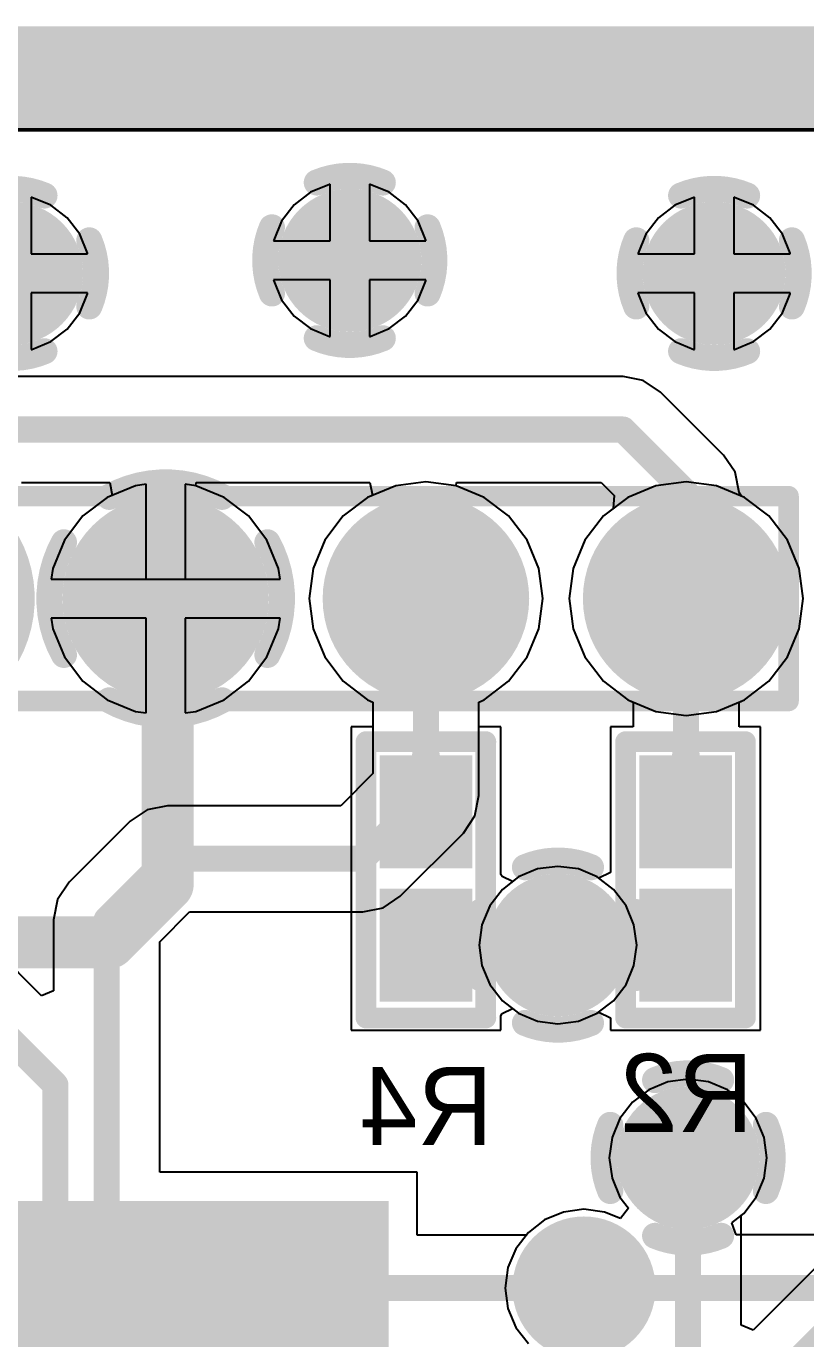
# Model space of a CAD drawing. Extents: x 68.2 to 119.3, y 46.6 to 104.3.
# Drawn here: x 91.11 to 98.72, y 91.45 to 104.27 of the extents above; entities that cross this region are included whole.
import ezdxf

# ---------------------------------------------------------------- set-up
doc = ezdxf.new("R2010")
doc.units = 0
doc.layers.get('0').update_dxf_attribs({"linetype": 'CONTINUOUS'})
for name, color, linetype in [('BOTTOMLAYER', 5, 'CONTINUOUS'), ('BOTTOMOVERLAY', 54, 'CONTINUOUS'), ('BOTTOMPASTE', 16, 'CONTINUOUS'), ('BOTTOMSOLDER', 6, 'CONTINUOUS'), ('INTERNALPLANE1', 76, 'CONTINUOUS'), ('INTERNALPLANE2', 16, 'CONTINUOUS'), ('KEEPOUTLAYER', 6, 'CONTINUOUS'), ('MULTILAYER', 9, 'CONTINUOUS'), ('TOPLAYER', 1, 'CONTINUOUS'), ('TOPOVERLAY', 2, 'CONTINUOUS'), ('TOPPASTE', 8, 'CONTINUOUS'), ('TOPSOLDER', 216, 'CONTINUOUS')]:
    doc.layers.add(name, color=color, linetype=linetype)

# ---------------------------------------------------------------- blocks, each defined once
blk = doc.blocks.new('LQFP_48_8')
at = {"layer": 'TOPLAYER'}
for points in [[(4, 0.9), (4.3, 0.9), (4, 2.4), (4.3, 2.4)], [(4.5, 0.9), (4.8, 0.9), (4.5, 2.4), (4.8, 2.4)], [(5, 0.9), (5.3, 0.9), (5, 2.4), (5.3, 2.4)], [(5.5, 0.9), (5.8, 0.9), (5.5, 2.4), (5.8, 2.4)], [(6, 0.9), (6.3, 0.9), (6, 2.4), (6.3, 2.4)], [(6.5, 0.9), (6.8, 0.9), (6.5, 2.4), (6.8, 2.4)], [(7, 0.9), (7.3, 0.9), (7, 2.4), (7.3, 2.4)]]:
    blk.add_solid(points, dxfattribs=at)
at = {"layer": 'TOPPASTE'}
for points in [[(4, 0.9), (4.3, 0.9), (4, 2.4), (4.3, 2.4)], [(4.5, 0.9), (4.8, 0.9), (4.5, 2.4), (4.8, 2.4)], [(5, 0.9), (5.3, 0.9), (5, 2.4), (5.3, 2.4)], [(5.5, 0.9), (5.8, 0.9), (5.5, 2.4), (5.8, 2.4)], [(6, 0.9), (6.3, 0.9), (6, 2.4), (6.3, 2.4)], [(6.5, 0.9), (6.8, 0.9), (6.5, 2.4), (6.8, 2.4)], [(7, 0.9), (7.3, 0.9), (7, 2.4), (7.3, 2.4)]]:
    blk.add_solid(points, dxfattribs=at)
at = {"layer": 'TOPSOLDER'}
for points in [[(3.398, 0.798), (3.902, 0.798), (3.398, 2.502), (3.902, 2.502)], [(3.898, 0.798), (4.402, 0.798), (3.898, 2.502), (4.402, 2.502)], [(4.398, 0.798), (4.902, 0.798), (4.398, 2.502), (4.902, 2.502)], [(4.898, 0.798), (5.402, 0.798), (4.898, 2.502), (5.402, 2.502)], [(5.398, 0.798), (5.902, 0.798), (5.398, 2.502), (5.902, 2.502)], [(5.898, 0.798), (6.402, 0.798), (5.898, 2.502), (6.402, 2.502)], [(6.398, 0.798), (6.902, 0.798), (6.398, 2.502), (6.902, 2.502)], [(6.898, 0.798), (7.402, 0.798), (6.898, 2.502), (7.402, 2.502)]]:
    blk.add_solid(points, dxfattribs=at)
blk = doc.blocks.new('OLED_23')
at = {"layer": 'BOTTOMLAYER', "const_width": 0.75}
for points in [[(-1.645, 0, 1), (-0.895, 0, 1)], [(0.895, 0, 1), (1.645, 0, 1)], [(3.435, 0, 1), (4.185, 0, 1)]]:
    blk.add_lwpolyline(points, format="xyb", close=True, dxfattribs=at)
at = {"layer": 'BOTTOMSOLDER', "const_width": 0.852}
for points in [[(-1.696, 0, 1), (-0.844, 0, 1)], [(0.844, 0, 1), (1.696, 0, 1)], [(3.384, 0, 1), (4.236, 0, 1)]]:
    blk.add_lwpolyline(points, format="xyb", close=True, dxfattribs=at)
at = {"layer": 'INTERNALPLANE1', "const_width": 0.254}
for points in [[(-1.82, 0.993, -0.258618), (-0.72, 0.993)], [(-2.263, -0.55, -0.258618), (-2.263, 0.55)], [(-0.277, 0.55, -0.258618), (-0.277, -0.55)], [(-0.72, -0.993, -0.258618), (-1.82, -0.993)]]:
    blk.add_lwpolyline(points, format="xyb", dxfattribs=at)
at = {"layer": 'INTERNALPLANE1'}
for points, const_width in [([(-1.884, 0.993, 1), (-1.757, 0.993, 1)], 0.127), ([(-0.783, 0.993, 1), (-0.656, 0.993, 1)], 0.127), ([(0.766, 0, 1), (1.774, 0, 1)], 1.008), ([(3.306, 0, 1), (4.314, 0, 1)], 1.008), ([(-2.326, 0.55, 1), (-2.199, 0.55, 1)], 0.127), ([(-0.341, 0.55, 1), (-0.214, 0.55, 1)], 0.127), ([(-2.326, -0.55, 1), (-2.199, -0.55, 1)], 0.127), ([(-0.341, -0.55, 1), (-0.214, -0.55, 1)], 0.127), ([(-1.884, -0.993, 1), (-1.757, -0.993, 1)], 0.127), ([(-0.783, -0.993, 1), (-0.656, -0.993, 1)], 0.127)]:
    blk.add_lwpolyline(points, format="xyb", close=True, dxfattribs=dict(at, const_width=const_width))
at = {"layer": 'INTERNALPLANE2', "const_width": 1.008}
for points in [[(-1.774, 0, 1), (-0.766, 0, 1)], [(0.766, 0, 1), (1.774, 0, 1)], [(3.306, 0, 1), (4.314, 0, 1)]]:
    blk.add_lwpolyline(points, format="xyb", close=True, dxfattribs=at)
at = {"layer": 'INTERNALPLANE2', "const_width": 0.254}
blk.add_lwpolyline([(-2.817, 0.55, -0.258618), (-2.817, -0.55)], format="xyb", dxfattribs=at)
at = {"layer": 'MULTILAYER', "const_width": 0.75}
for points in [[(-1.645, 0, 1), (-0.895, 0, 1)], [(0.895, 0, 1), (1.645, 0, 1)], [(3.435, 0, 1), (4.185, 0, 1)]]:
    blk.add_lwpolyline(points, format="xyb", close=True, dxfattribs=at)
at = {"layer": 'TOPLAYER', "const_width": 0.75}
for points in [[(-1.645, 0, 1), (-0.895, 0, 1)], [(0.895, 0, 1), (1.645, 0, 1)], [(3.435, 0, 1), (4.185, 0, 1)]]:
    blk.add_lwpolyline(points, format="xyb", close=True, dxfattribs=at)
at = {"layer": 'TOPOVERLAY', "const_width": 0.2}
for points in [[(-4.81, 1), (4.81, 1)], [(4.81, -1), (4.81, 1)], [(-4.81, -1), (4.81, -1)]]:
    blk.add_lwpolyline(points, dxfattribs=at)
at = {"layer": 'TOPOVERLAY', "const_width": 0.1}
for points in [[(4.76, 1, 1), (4.86, 1, 1)], [(4.76, 1, 1), (4.86, 1, 1)], [(4.76, -1, 1), (4.86, -1, 1)], [(4.76, -1, 1), (4.86, -1, 1)]]:
    blk.add_lwpolyline(points, format="xyb", close=True, dxfattribs=at)
at = {"layer": 'TOPSOLDER', "const_width": 0.852}
for points in [[(-1.696, 0, 1), (-0.844, 0, 1)], [(0.844, 0, 1), (1.696, 0, 1)], [(3.384, 0, 1), (4.236, 0, 1)]]:
    blk.add_lwpolyline(points, format="xyb", close=True, dxfattribs=at)
blk = doc.blocks.new('R0402_B_51')
at = {"layer": 'BOTTOMLAYER'}
for points in [[(-0.85, -0.35), (-0.85, 0.35), (-1.75, -0.35), (-1.75, 0.35)], [(0.45, -0.35), (0.45, 0.35), (-0.45, -0.35), (-0.45, 0.35)]]:
    blk.add_solid(points, dxfattribs=at)
at = {"layer": 'BOTTOMOVERLAY', "const_width": 0.203}
for points in [[(-2.011, 0.584), (-2.011, -0.584)], [(-2.011, 0.584), (-1.981, 0.584)], [(-1.981, 0.584), (0.686, 0.584)], [(0.686, 0.584), (0.686, -0.584)], [(-2.011, -0.584), (0.681, -0.584)], [(0.681, -0.584), (0.686, -0.584)]]:
    blk.add_lwpolyline(points, dxfattribs=at)
at = {"layer": 'BOTTOMOVERLAY', "const_width": 0.102}
for points in [[(-2.062, 0.584, 1), (-1.96, 0.584, 1)], [(-2.062, 0.584, 1), (-1.96, 0.584, 1)], [(-2.032, 0.584, 1), (-1.93, 0.584, 1)], [(-2.032, 0.584, 1), (-1.93, 0.584, 1)], [(0.635, 0.584, 1), (0.737, 0.584, 1)], [(0.635, 0.584, 1), (0.737, 0.584, 1)], [(-2.062, -0.584, 1), (-1.96, -0.584, 1)], [(-2.062, -0.584, 1), (-1.96, -0.584, 1)], [(0.63, -0.584, 1), (0.732, -0.584, 1)], [(0.63, -0.584, 1), (0.732, -0.584, 1)], [(0.635, -0.584, 1), (0.737, -0.584, 1)], [(0.635, -0.584, 1), (0.737, -0.584, 1)]]:
    blk.add_lwpolyline(points, format="xyb", close=True, dxfattribs=at)
at = {"layer": 'BOTTOMPASTE'}
for points in [[(-0.85, -0.35), (-0.85, 0.35), (-1.75, -0.35), (-1.75, 0.35)], [(0.45, -0.35), (0.45, 0.35), (-0.45, -0.35), (-0.45, 0.35)]]:
    blk.add_solid(points, dxfattribs=at)
at = {"layer": 'BOTTOMSOLDER'}
for points in [[(-0.748, -0.452), (-0.748, 0.452), (-1.852, -0.452), (-1.852, 0.452)], [(0.552, -0.452), (0.552, 0.452), (-0.552, -0.452), (-0.552, 0.452)]]:
    blk.add_solid(points, dxfattribs=at)
blk = doc.blocks.new('R0402_B_52')
at = {"layer": 'BOTTOMLAYER'}
for points in [[(-0.85, -0.35), (-0.85, 0.35), (-1.75, -0.35), (-1.75, 0.35)], [(0.45, -0.35), (0.45, 0.35), (-0.45, -0.35), (-0.45, 0.35)]]:
    blk.add_solid(points, dxfattribs=at)
at = {"layer": 'BOTTOMOVERLAY', "const_width": 0.203}
for points in [[(-2.011, 0.584), (-2.011, -0.584)], [(-2.011, 0.584), (-1.981, 0.584)], [(-1.981, 0.584), (0.686, 0.584)], [(0.686, 0.584), (0.686, -0.584)], [(-2.011, -0.584), (0.681, -0.584)], [(0.681, -0.584), (0.686, -0.584)]]:
    blk.add_lwpolyline(points, dxfattribs=at)
at = {"layer": 'BOTTOMOVERLAY', "const_width": 0.102}
for points in [[(-2.062, 0.584, 1), (-1.96, 0.584, 1)], [(-2.062, 0.584, 1), (-1.96, 0.584, 1)], [(-2.032, 0.584, 1), (-1.93, 0.584, 1)], [(-2.032, 0.584, 1), (-1.93, 0.584, 1)], [(0.635, 0.584, 1), (0.737, 0.584, 1)], [(0.635, 0.584, 1), (0.737, 0.584, 1)], [(-2.062, -0.584, 1), (-1.96, -0.584, 1)], [(-2.062, -0.584, 1), (-1.96, -0.584, 1)], [(0.63, -0.584, 1), (0.732, -0.584, 1)], [(0.63, -0.584, 1), (0.732, -0.584, 1)], [(0.635, -0.584, 1), (0.737, -0.584, 1)], [(0.635, -0.584, 1), (0.737, -0.584, 1)]]:
    blk.add_lwpolyline(points, format="xyb", close=True, dxfattribs=at)
at = {"layer": 'BOTTOMPASTE'}
for points in [[(-0.85, -0.35), (-0.85, 0.35), (-1.75, -0.35), (-1.75, 0.35)], [(0.45, -0.35), (0.45, 0.35), (-0.45, -0.35), (-0.45, 0.35)]]:
    blk.add_solid(points, dxfattribs=at)
at = {"layer": 'BOTTOMSOLDER'}
for points in [[(-0.748, -0.452), (-0.748, 0.452), (-1.852, -0.452), (-1.852, 0.452)], [(0.552, -0.452), (0.552, 0.452), (-0.552, -0.452), (-0.552, 0.452)]]:
    blk.add_solid(points, dxfattribs=at)

msp = doc.modelspace()

# ---------------------------------------------------------------- linework, layer by layer
at = {"layer": 'BOTTOMLAYER'}
for p, q in [((71.031, 103.267), (116.459, 103.267)), ((93.888, 102.647), (93.729, 102.524)), ((94.073, 102.723), (93.888, 102.647)), ((94.082, 102.724), (94.073, 102.723)), ((94.082, 102.171), (94.082, 102.724)), ((94.471, 102.723), (94.463, 102.724)), ((94.463, 102.724), (94.463, 102.171)), ((94.656, 102.647), (94.471, 102.723)), ((94.815, 102.524), (94.656, 102.647)), ((91.169, 102.596), (91.161, 102.597)), ((91.161, 102.597), (91.161, 102.044)), ((91.354, 102.52), (91.169, 102.596)), ((91.513, 102.397), (91.354, 102.52)), ((93.729, 102.524), (93.606, 102.365)), ((94.938, 102.365), (94.815, 102.524)), ((97.444, 102.52), (97.285, 102.397)), ((97.629, 102.596), (97.444, 102.52)), ((97.638, 102.597), (97.629, 102.596)), ((97.638, 102.044), (97.638, 102.597)), ((98.027, 102.596), (98.019, 102.597)), ((98.019, 102.597), (98.019, 102.044)), ((98.212, 102.52), (98.027, 102.596)), ((98.371, 102.397), (98.212, 102.52)), ((91.636, 102.238), (91.513, 102.397)), ((97.285, 102.397), (97.162, 102.238)), ((98.494, 102.238), (98.371, 102.397)), ((93.606, 102.365), (93.53, 102.18)), ((95.014, 102.18), (94.938, 102.365)), ((91.712, 102.053), (91.636, 102.238)), ((93.53, 102.18), (93.529, 102.171)), ((93.529, 102.171), (94.082, 102.171)), ((94.463, 102.171), (95.015, 102.171)), ((95.015, 102.171), (95.014, 102.18)), ((97.162, 102.238), (97.086, 102.053)), ((98.57, 102.053), (98.494, 102.238)), ((91.161, 102.044), (91.713, 102.044)), ((91.713, 102.044), (91.712, 102.053)), ((97.086, 102.053), (97.085, 102.044)), ((97.085, 102.044), (97.638, 102.044)), ((98.019, 102.044), (98.571, 102.044)), ((98.571, 102.044), (98.57, 102.053)), ((94.082, 101.79), (93.529, 101.79)), ((93.529, 101.79), (93.53, 101.782)), ((93.53, 101.782), (93.606, 101.597)), ((94.082, 101.238), (94.082, 101.79)), ((95.015, 101.79), (94.463, 101.79)), ((94.463, 101.79), (94.463, 101.238)), ((94.938, 101.597), (95.014, 101.782)), ((95.014, 101.782), (95.015, 101.79)), ((91.713, 101.663), (91.161, 101.663)), ((91.161, 101.663), (91.161, 101.111)), ((91.636, 101.47), (91.712, 101.655)), ((91.712, 101.655), (91.713, 101.663)), ((97.638, 101.663), (97.085, 101.663)), ((97.085, 101.663), (97.086, 101.655)), ((97.086, 101.655), (97.162, 101.47)), ((97.638, 101.111), (97.638, 101.663)), ((98.571, 101.663), (98.019, 101.663)), ((98.019, 101.663), (98.019, 101.111)), ((98.494, 101.47), (98.57, 101.655)), ((98.57, 101.655), (98.571, 101.663)), ((93.606, 101.597), (93.729, 101.438)), ((94.815, 101.438), (94.938, 101.597)), ((91.513, 101.311), (91.636, 101.47)), ((93.729, 101.438), (93.888, 101.315)), ((94.656, 101.315), (94.815, 101.438)), ((97.162, 101.47), (97.285, 101.311)), ((98.371, 101.311), (98.494, 101.47)), ((91.354, 101.188), (91.513, 101.311)), ((93.888, 101.315), (94.073, 101.239)), ((94.073, 101.239), (94.082, 101.238)), ((94.463, 101.238), (94.471, 101.239)), ((94.471, 101.239), (94.656, 101.315)), ((97.285, 101.311), (97.444, 101.188)), ((98.212, 101.188), (98.371, 101.311)), ((91.161, 101.111), (91.169, 101.112)), ((91.169, 101.112), (91.354, 101.188)), ((97.444, 101.188), (97.629, 101.112)), ((97.629, 101.112), (97.638, 101.111)), ((98.019, 101.111), (98.027, 101.112)), ((98.027, 101.112), (98.212, 101.188)), ((92.18, 99.781), (91.905, 99.667)), ((92.285, 99.795), (92.18, 99.781)), ((92.285, 98.869), (92.285, 99.795)), ((92.77, 99.781), (92.666, 99.795)), ((92.666, 99.795), (92.666, 98.869)), ((93.045, 99.667), (92.77, 99.781)), ((94.72, 99.781), (94.445, 99.667)), ((95.015, 99.82), (94.72, 99.781)), ((95.31, 99.781), (95.015, 99.82)), ((95.585, 99.667), (95.31, 99.781)), ((97.26, 99.781), (96.985, 99.667)), ((97.555, 99.82), (97.26, 99.781)), ((97.85, 99.781), (97.555, 99.82)), ((98.125, 99.667), (97.85, 99.781)), ((91.905, 99.667), (91.668, 99.486)), ((93.282, 99.486), (93.045, 99.667)), ((94.445, 99.667), (94.208, 99.486)), ((95.822, 99.486), (95.585, 99.667)), ((96.985, 99.667), (96.748, 99.486)), ((98.362, 99.486), (98.125, 99.667)), ((91.668, 99.486), (91.487, 99.249)), ((93.463, 99.249), (93.282, 99.486)), ((94.208, 99.486), (94.027, 99.249)), ((96.003, 99.249), (95.822, 99.486)), ((96.748, 99.486), (96.567, 99.249)), ((98.543, 99.249), (98.362, 99.486)), ((91.487, 99.249), (91.373, 98.974)), ((93.577, 98.974), (93.463, 99.249)), ((94.027, 99.249), (93.913, 98.974)), ((96.117, 98.974), (96.003, 99.249)), ((96.567, 99.249), (96.453, 98.974)), ((98.657, 98.974), (98.543, 99.249)), ((91.373, 98.974), (91.359, 98.869)), ((93.591, 98.869), (93.577, 98.974)), ((93.913, 98.974), (93.874, 98.679)), ((96.156, 98.679), (96.117, 98.974)), ((96.453, 98.974), (96.414, 98.679)), ((98.696, 98.679), (98.657, 98.974)), ((91.359, 98.869), (92.285, 98.869)), ((92.666, 98.869), (93.591, 98.869)), ((93.874, 98.679), (93.913, 98.384)), ((96.117, 98.384), (96.156, 98.679)), ((96.414, 98.679), (96.453, 98.384)), ((98.657, 98.384), (98.696, 98.679)), ((92.285, 98.488), (91.359, 98.488)), ((91.359, 98.488), (91.373, 98.384)), ((92.285, 97.563), (92.285, 98.488)), ((93.591, 98.488), (92.666, 98.488)), ((92.666, 98.488), (92.666, 97.563)), ((93.577, 98.384), (93.591, 98.488)), ((91.373, 98.384), (91.487, 98.109)), ((93.463, 98.109), (93.577, 98.384)), ((93.913, 98.384), (94.027, 98.109)), ((96.003, 98.109), (96.117, 98.384)), ((96.453, 98.384), (96.567, 98.109)), ((98.543, 98.109), (98.657, 98.384)), ((91.487, 98.109), (91.668, 97.872)), ((93.282, 97.872), (93.463, 98.109)), ((94.027, 98.109), (94.208, 97.872)), ((95.822, 97.872), (96.003, 98.109)), ((96.567, 98.109), (96.748, 97.872)), ((98.362, 97.872), (98.543, 98.109)), ((91.668, 97.872), (91.905, 97.691)), ((93.045, 97.691), (93.282, 97.872)), ((94.208, 97.872), (94.445, 97.691)), ((95.585, 97.691), (95.822, 97.872)), ((96.748, 97.872), (96.985, 97.691)), ((98.125, 97.691), (98.362, 97.872)), ((91.905, 97.691), (92.18, 97.577)), ((92.77, 97.577), (93.045, 97.691)), ((94.445, 97.691), (94.497, 97.669)), ((94.497, 97.669), (94.497, 97.427)), ((95.533, 97.669), (95.585, 97.691)), ((95.533, 97.427), (95.533, 97.669)), ((96.985, 97.691), (97.037, 97.669)), ((97.037, 97.669), (97.037, 97.427)), ((98.073, 97.669), (98.125, 97.691)), ((98.073, 97.427), (98.073, 97.669)), ((92.18, 97.577), (92.285, 97.563)), ((92.666, 97.563), (92.77, 97.577)), ((94.497, 97.427), (94.284, 97.427)), ((94.284, 97.427), (94.284, 95.765)), ((95.746, 97.427), (95.533, 97.427)), ((95.746, 95.986), (95.746, 97.427)), ((97.037, 97.427), (96.818, 97.427)), ((96.818, 97.427), (96.818, 96.006)), ((98.28, 97.427), (98.073, 97.427)), ((98.28, 95.765), (98.28, 97.427)), ((95.76, 95.965), (95.746, 95.986)), ((96.105, 96.039), (95.92, 95.962)), ((96.304, 96.065), (96.105, 96.039)), ((96.503, 96.039), (96.304, 96.065)), ((96.688, 95.962), (96.503, 96.039)), ((96.818, 96.006), (96.704, 95.95)), ((95.86, 95.916), (95.76, 95.965)), ((95.92, 95.962), (95.86, 95.916)), ((96.704, 95.95), (96.688, 95.962)), ((94.284, 95.765), (94.284, 94.465)), ((98.28, 94.465), (98.28, 95.765)), ((95.746, 94.607), (95.76, 94.627)), ((95.746, 94.465), (95.746, 94.607)), ((95.76, 94.627), (95.86, 94.676)), ((95.86, 94.676), (95.92, 94.631)), ((95.92, 94.631), (96.105, 94.554)), ((96.503, 94.554), (96.688, 94.631)), ((96.688, 94.631), (96.704, 94.642)), ((96.704, 94.642), (96.818, 94.586)), ((96.818, 94.586), (96.818, 94.465)), ((94.284, 94.465), (95.746, 94.465)), ((96.105, 94.554), (96.304, 94.528)), ((96.304, 94.528), (96.503, 94.554)), ((96.818, 94.465), (98.28, 94.465)), ((97.375, 93.96), (97.19, 93.884)), ((97.574, 93.987), (97.375, 93.96)), ((97.773, 93.96), (97.574, 93.987)), ((97.958, 93.884), (97.773, 93.96)), ((97.19, 93.884), (97.031, 93.761)), ((98.117, 93.761), (97.958, 93.884)), ((97.031, 93.761), (96.908, 93.602)), ((98.24, 93.602), (98.117, 93.761)), ((96.908, 93.602), (96.832, 93.417)), ((98.316, 93.417), (98.24, 93.602)), ((96.832, 93.417), (96.805, 93.218)), ((98.343, 93.218), (98.316, 93.417)), ((96.805, 93.218), (96.832, 93.019)), ((98.316, 93.019), (98.343, 93.218)), ((96.832, 93.019), (96.908, 92.834)), ((98.24, 92.834), (98.316, 93.019)), ((96.908, 92.834), (96.991, 92.726)), ((98.117, 92.675), (98.24, 92.834)), ((96.359, 92.69), (96.174, 92.614)), ((96.558, 92.717), (96.359, 92.69)), ((96.757, 92.69), (96.558, 92.717)), ((96.914, 92.626), (96.757, 92.69)), ((96.991, 92.726), (96.914, 92.626)), ((98.002, 92.586), (98.117, 92.675)), ((96.174, 92.614), (96.015, 92.491)), ((98.043, 92.466), (98.002, 92.586)), ((96.015, 92.491), (95.892, 92.332)), ((114.378, 92.466), (98.043, 92.466)), ((95.892, 92.332), (95.816, 92.147)), ((95.816, 92.147), (95.789, 91.948)), ((95.789, 91.948), (95.816, 91.749)), ((95.816, 91.749), (95.892, 91.564)), ((95.892, 91.564), (96.015, 91.405))]:
    msp.add_line(p, q, dxfattribs=at)
for points, const_width in [([(94.082, 101.981, 1), (94.463, 101.981, 1)], 0.381), ([(90.78, 101.854, 1), (91.161, 101.854, 1)], 0.381), ([(97.638, 101.854, 1), (98.019, 101.854, 1)], 0.381), ([(92.348, 98.679, 1), (92.602, 98.679, 1)], 0.254), ([(92.367, 98.66, 1), (92.621, 98.66, 1)], 0.254), ([(92.367, 98.66, 1), (92.621, 98.66, 1)], 0.254), ([(94.952, 98.679, 1), (95.079, 98.679, 1)], 0.127), ([(97.492, 98.679, 1), (97.619, 98.679, 1)], 0.127), ([(91.997, 98.328, 1), (92.251, 98.328, 1)], 0.254), ([(92.699, 98.328, 1), (92.953, 98.328, 1)], 0.254), ([(92.367, 97.527, 1), (92.621, 97.527, 1)], 0.254), ([(92.367, 97.436, 1), (92.621, 97.436, 1)], 0.254), ([(94.952, 97.235, 1), (95.079, 97.235, 1)], 0.127), ([(94.952, 97.235, 1), (95.079, 97.235, 1)], 0.127), ([(97.492, 97.25, 1), (97.619, 97.25, 1)], 0.127), ([(97.492, 97.219, 1), (97.619, 97.219, 1)], 0.127), ([(94.794, 96.854, 1), (94.921, 96.854, 1)], 0.127), ([(95.109, 96.854, 1), (95.236, 96.854, 1)], 0.127), ([(97.327, 96.854, 1), (97.454, 96.854, 1)], 0.127), ([(97.643, 96.854, 1), (97.77, 96.854, 1)], 0.127), ([(94.952, 96.641, 1), (95.079, 96.641, 1)], 0.127), ([(97.492, 96.641, 1), (97.619, 96.641, 1)], 0.127), ([(92.367, 95.885, 1), (92.621, 95.885, 1)], 0.254), ([(92.367, 95.885, 1), (92.621, 95.885, 1)], 0.254), ([(95.033, 95.409, 1), (95.223, 95.409, 1)], 0.191), ([(96.114, 95.296, 1), (96.495, 95.296, 1)], 0.381), ([(96.074, 95.431, 1), (96.265, 95.431, 1)], 0.191), ([(96.343, 95.431, 1), (96.534, 95.431, 1)], 0.191), ([(97.341, 95.409, 1), (97.531, 95.409, 1)], 0.191), ([(91.804, 95.322, 1), (92.058, 95.322, 1)], 0.254), ([(91.804, 95.322, 1), (92.058, 95.322, 1)], 0.254), ([(94.92, 95.296, 1), (95.11, 95.296, 1)], 0.191), ([(95.305, 95.296, 1), (95.495, 95.296, 1)], 0.191), ([(95.305, 95.296, 1), (95.495, 95.296, 1)], 0.191), ([(95.749, 95.296, 1), (95.939, 95.296, 1)], 0.191), ([(95.749, 95.296, 1), (95.939, 95.296, 1)], 0.191), ([(96.669, 95.296, 1), (96.859, 95.296, 1)], 0.191), ([(96.669, 95.296, 1), (96.859, 95.296, 1)], 0.191), ([(97.068, 95.296, 1), (97.259, 95.296, 1)], 0.191), ([(97.068, 95.296, 1), (97.259, 95.296, 1)], 0.191), ([(97.453, 95.296, 1), (97.644, 95.296, 1)], 0.191), ([(95.033, 95.183, 1), (95.223, 95.183, 1)], 0.191), ([(96.074, 95.161, 1), (96.265, 95.161, 1)], 0.191), ([(96.343, 95.161, 1), (96.534, 95.161, 1)], 0.191), ([(97.341, 95.183, 1), (97.531, 95.183, 1)], 0.191), ([(97.384, 93.218, 1), (97.765, 93.218, 1)], 0.381), ([(96.368, 91.948, 1), (96.749, 91.948, 1)], 0.381), ([(96.495, 91.948, 1), (96.622, 91.948, 1)], 0.127)]:
    msp.add_lwpolyline(points, format="xyb", close=True, dxfattribs=dict(at, const_width=const_width))
for points, const_width in [([(92.475, 98.679), (92.494, 98.66)], 0.508), ([(92.494, 95.885), (92.494, 98.66)], 0.508), ([(95.015, 96.641), (95.015, 98.679)], 0.254), ([(97.555, 96.641), (97.555, 98.679)], 0.254), ([(91.931, 95.322), (92.494, 95.885)], 0.508), ([(89.929, 95.322), (91.931, 95.322)], 0.508), ([(95.015, 95.296), (97.549, 95.296)], 0.381), ([(96.558, 91.948), (115.049, 91.948)], 0.254)]:
    msp.add_lwpolyline(points, dxfattribs=dict(at, const_width=const_width))
for points, const_width in [([(92.124, 98.328, -0.198912), (92.494, 97.436)], 0.508), ([(92.494, 97.527, -0.198912), (92.826, 98.328)], 0.508), ([(95.015, 97.235, -0.198912), (94.857, 96.854)], 0.254), ([(95.173, 96.854, -0.198912), (95.015, 97.235)], 0.254), ([(97.555, 97.25, -0.198912), (97.391, 96.854)], 0.254), ([(97.706, 96.854, -0.198912), (97.555, 97.219)], 0.254), ([(95.4, 95.296, -0.198912), (95.128, 95.409)], 0.381), ([(96.169, 95.431, -0.198912), (95.844, 95.296)], 0.381), ([(96.764, 95.296, -0.198912), (96.439, 95.431)], 0.381), ([(97.436, 95.409, -0.198912), (97.164, 95.296)], 0.381), ([(95.128, 95.183, -0.198912), (95.4, 95.296)], 0.381), ([(95.844, 95.296, -0.198912), (96.169, 95.161)], 0.381), ([(96.439, 95.161, -0.198912), (96.764, 95.296)], 0.381), ([(97.164, 95.296, -0.198912), (97.436, 95.183)], 0.381)]:
    msp.add_lwpolyline(points, format="xyb", dxfattribs=dict(at, const_width=const_width))
at = {"layer": 'BOTTOMSOLDER', "const_width": 0.483}
for points in [[(94.031, 101.981, 1), (94.513, 101.981, 1)], [(90.729, 101.854, 1), (91.211, 101.854, 1)], [(97.587, 101.854, 1), (98.069, 101.854, 1)], [(96.063, 95.296, 1), (96.545, 95.296, 1)], [(97.333, 93.218, 1), (97.815, 93.218, 1)], [(96.317, 91.948, 1), (96.799, 91.948, 1)]]:
    msp.add_lwpolyline(points, format="xyb", close=True, dxfattribs=at)
at = {"layer": 'INTERNALPLANE1'}
msp.add_line((71.031, 103.249), (116.459, 103.249), dxfattribs=at)
at = {"layer": 'INTERNALPLANE1', "const_width": 1.016}
msp.add_lwpolyline([(71.031, 103.759), (116.459, 103.759)], dxfattribs=at)
at = {"layer": 'INTERNALPLANE1', "const_width": 0.254}
for points in [[(93.949, 102.741, -0.203452), (94.595, 102.741)], [(90.647, 102.614, -0.203452), (91.293, 102.614)], [(97.505, 102.614, -0.203452), (98.151, 102.614)], [(93.512, 101.658, -0.203452), (93.512, 102.304)], [(95.032, 102.304, -0.203452), (95.032, 101.658)], [(91.73, 102.177, -0.203452), (91.73, 101.531)], [(97.068, 101.531, -0.203452), (97.068, 102.177)], [(98.588, 102.177, -0.203452), (98.588, 101.531)], [(94.595, 101.221, -0.203452), (93.949, 101.221)], [(91.293, 101.094, -0.203452), (90.647, 101.094)], [(98.151, 101.094, -0.203452), (97.505, 101.094)]]:
    msp.add_lwpolyline(points, format="xyb", dxfattribs=at)
at = {"layer": 'INTERNALPLANE1'}
for points, const_width in [([(93.886, 102.741, 1), (94.013, 102.741, 1)], 0.127), ([(94.531, 102.741, 1), (94.658, 102.741, 1)], 0.127), ([(91.229, 102.614, 1), (91.356, 102.614, 1)], 0.127), ([(97.442, 102.614, 1), (97.569, 102.614, 1)], 0.127), ([(98.087, 102.614, 1), (98.214, 102.614, 1)], 0.127), ([(93.449, 102.304, 1), (93.576, 102.304, 1)], 0.127), ([(94.968, 102.304, 1), (95.095, 102.304, 1)], 0.127), ([(91.666, 102.177, 1), (91.793, 102.177, 1)], 0.127), ([(97.005, 102.177, 1), (97.132, 102.177, 1)], 0.127), ([(98.524, 102.177, 1), (98.651, 102.177, 1)], 0.127), ([(93.449, 101.658, 1), (93.576, 101.658, 1)], 0.127), ([(94.968, 101.658, 1), (95.095, 101.658, 1)], 0.127), ([(91.666, 101.531, 1), (91.793, 101.531, 1)], 0.127), ([(97.005, 101.531, 1), (97.132, 101.531, 1)], 0.127), ([(98.524, 101.531, 1), (98.651, 101.531, 1)], 0.127), ([(93.886, 101.221, 1), (94.013, 101.221, 1)], 0.127), ([(94.531, 101.221, 1), (94.658, 101.221, 1)], 0.127), ([(91.229, 101.094, 1), (91.356, 101.094, 1)], 0.127), ([(97.442, 101.094, 1), (97.569, 101.094, 1)], 0.127), ([(98.087, 101.094, 1), (98.214, 101.094, 1)], 0.127), ([(95.955, 95.296, 1), (96.653, 95.296, 1)], 0.699), ([(97.225, 93.218, 1), (97.923, 93.218, 1)], 0.699), ([(96.209, 91.948, 1), (96.907, 91.948, 1)], 0.699)]:
    msp.add_lwpolyline(points, format="xyb", close=True, dxfattribs=dict(at, const_width=const_width))
at = {"layer": 'INTERNALPLANE2'}
msp.add_line((71.031, 103.249), (116.459, 103.249), dxfattribs=at)
at = {"layer": 'INTERNALPLANE2', "const_width": 1.016}
msp.add_lwpolyline([(71.031, 103.759), (116.459, 103.759)], dxfattribs=at)
at = {"layer": 'INTERNALPLANE2'}
for points, const_width in [([(93.923, 101.981, 1), (94.621, 101.981, 1)], 0.699), ([(90.621, 101.854, 1), (91.319, 101.854, 1)], 0.699), ([(97.479, 101.854, 1), (98.177, 101.854, 1)], 0.699), ([(95.918, 96.056, 1), (96.045, 96.056, 1)], 0.127), ([(96.563, 96.056, 1), (96.69, 96.056, 1)], 0.127), ([(95.481, 95.619, 1), (95.608, 95.619, 1)], 0.127), ([(97, 95.619, 1), (97.127, 95.619, 1)], 0.127), ([(95.481, 94.974, 1), (95.608, 94.974, 1)], 0.127), ([(97, 94.974, 1), (97.127, 94.974, 1)], 0.127), ([(95.918, 94.536, 1), (96.045, 94.536, 1)], 0.127), ([(96.563, 94.536, 1), (96.69, 94.536, 1)], 0.127), ([(97.188, 93.978, 1), (97.315, 93.978, 1)], 0.127), ([(97.833, 93.978, 1), (97.96, 93.978, 1)], 0.127), ([(96.751, 93.541, 1), (96.878, 93.541, 1)], 0.127), ([(98.27, 93.541, 1), (98.397, 93.541, 1)], 0.127), ([(96.751, 92.895, 1), (96.878, 92.895, 1)], 0.127), ([(98.27, 92.895, 1), (98.397, 92.895, 1)], 0.127), ([(96.209, 91.948, 1), (96.907, 91.948, 1)], 0.699), ([(97.188, 92.458, 1), (97.315, 92.458, 1)], 0.127), ([(97.833, 92.458, 1), (97.96, 92.458, 1)], 0.127)]:
    msp.add_lwpolyline(points, format="xyb", close=True, dxfattribs=dict(at, const_width=const_width))
at = {"layer": 'INTERNALPLANE2', "const_width": 0.254}
for points in [[(95.981, 96.056, -0.203452), (96.627, 96.056)], [(95.544, 94.974, -0.203452), (95.544, 95.619)], [(97.064, 95.619, -0.203452), (97.064, 94.974)], [(96.627, 94.536, -0.203452), (95.981, 94.536)], [(97.251, 93.978, -0.203452), (97.897, 93.978)], [(96.814, 92.895, -0.203452), (96.814, 93.541)], [(98.334, 93.541, -0.203452), (98.334, 92.895)], [(97.897, 92.458, -0.203452), (97.251, 92.458)]]:
    msp.add_lwpolyline(points, format="xyb", dxfattribs=at)
at = {"layer": 'KEEPOUTLAYER', "const_width": 0.203}
msp.add_lwpolyline([(71.031, 103.759), (116.459, 103.759)], dxfattribs=at)
at = {"layer": 'MULTILAYER', "const_width": 0.381}
for points in [[(94.082, 101.981, 1), (94.463, 101.981, 1)], [(90.78, 101.854, 1), (91.161, 101.854, 1)], [(97.638, 101.854, 1), (98.019, 101.854, 1)], [(96.114, 95.296, 1), (96.495, 95.296, 1)], [(97.384, 93.218, 1), (97.765, 93.218, 1)], [(96.368, 91.948, 1), (96.749, 91.948, 1)]]:
    msp.add_lwpolyline(points, format="xyb", close=True, dxfattribs=at)
at = {"layer": 'TOPLAYER'}
for p, q in [((71.031, 103.267), (116.459, 103.267)), ((93.888, 102.647), (93.729, 102.524)), ((94.073, 102.723), (93.888, 102.647)), ((94.082, 102.724), (94.073, 102.723)), ((94.082, 102.171), (94.082, 102.724)), ((94.471, 102.723), (94.463, 102.724)), ((94.463, 102.724), (94.463, 102.171)), ((94.656, 102.647), (94.471, 102.723)), ((94.815, 102.524), (94.656, 102.647)), ((91.169, 102.596), (91.161, 102.597)), ((91.161, 102.597), (91.161, 102.044)), ((91.354, 102.52), (91.169, 102.596)), ((91.513, 102.397), (91.354, 102.52)), ((93.729, 102.524), (93.606, 102.365)), ((94.938, 102.365), (94.815, 102.524)), ((97.444, 102.52), (97.285, 102.397)), ((97.629, 102.596), (97.444, 102.52)), ((97.638, 102.597), (97.629, 102.596)), ((97.638, 102.044), (97.638, 102.597)), ((98.027, 102.596), (98.019, 102.597)), ((98.019, 102.597), (98.019, 102.044)), ((98.212, 102.52), (98.027, 102.596)), ((98.371, 102.397), (98.212, 102.52)), ((91.636, 102.238), (91.513, 102.397)), ((97.285, 102.397), (97.162, 102.238)), ((98.494, 102.238), (98.371, 102.397)), ((93.606, 102.365), (93.53, 102.18)), ((95.014, 102.18), (94.938, 102.365)), ((91.712, 102.053), (91.636, 102.238)), ((93.53, 102.18), (93.529, 102.171)), ((93.529, 102.171), (94.082, 102.171)), ((94.463, 102.171), (95.015, 102.171)), ((95.015, 102.171), (95.014, 102.18)), ((97.162, 102.238), (97.086, 102.053)), ((98.57, 102.053), (98.494, 102.238)), ((91.161, 102.044), (91.713, 102.044)), ((91.713, 102.044), (91.712, 102.053)), ((97.086, 102.053), (97.085, 102.044)), ((97.085, 102.044), (97.638, 102.044)), ((98.019, 102.044), (98.571, 102.044)), ((98.571, 102.044), (98.57, 102.053)), ((94.082, 101.79), (93.529, 101.79)), ((93.529, 101.79), (93.53, 101.782)), ((93.53, 101.782), (93.606, 101.597)), ((94.082, 101.238), (94.082, 101.79)), ((95.015, 101.79), (94.463, 101.79)), ((94.463, 101.79), (94.463, 101.238)), ((94.938, 101.597), (95.014, 101.782)), ((95.014, 101.782), (95.015, 101.79)), ((91.713, 101.663), (91.161, 101.663)), ((91.161, 101.663), (91.161, 101.111)), ((91.636, 101.47), (91.712, 101.655)), ((91.712, 101.655), (91.713, 101.663)), ((97.638, 101.663), (97.085, 101.663)), ((97.085, 101.663), (97.086, 101.655)), ((97.086, 101.655), (97.162, 101.47)), ((97.638, 101.111), (97.638, 101.663)), ((98.571, 101.663), (98.019, 101.663)), ((98.019, 101.663), (98.019, 101.111)), ((98.494, 101.47), (98.57, 101.655)), ((98.57, 101.655), (98.571, 101.663)), ((93.606, 101.597), (93.729, 101.438)), ((94.815, 101.438), (94.938, 101.597)), ((91.513, 101.311), (91.636, 101.47)), ((93.729, 101.438), (93.888, 101.315)), ((94.656, 101.315), (94.815, 101.438)), ((97.162, 101.47), (97.285, 101.311)), ((98.371, 101.311), (98.494, 101.47)), ((91.354, 101.188), (91.513, 101.311)), ((93.888, 101.315), (94.073, 101.239)), ((94.073, 101.239), (94.082, 101.238)), ((94.463, 101.238), (94.471, 101.239)), ((94.471, 101.239), (94.656, 101.315)), ((97.285, 101.311), (97.444, 101.188)), ((98.212, 101.188), (98.371, 101.311)), ((91.161, 101.111), (91.169, 101.112)), ((91.169, 101.112), (91.354, 101.188)), ((97.444, 101.188), (97.629, 101.112)), ((97.629, 101.112), (97.638, 101.111)), ((98.019, 101.111), (98.027, 101.112)), ((98.027, 101.112), (98.212, 101.188)), ((96.939, 100.848), (89.065, 100.848)), ((97.137, 100.809), (96.939, 100.848)), ((97.305, 100.696), (97.137, 100.809)), ((97.921, 100.08), (97.305, 100.696)), ((98.034, 99.912), (97.921, 100.08)), ((98.073, 99.714), (98.034, 99.912)), ((91.068, 99.812), (91.929, 99.812)), ((91.929, 99.812), (91.954, 99.687)), ((92.77, 99.781), (92.772, 99.812)), ((93.045, 99.667), (92.77, 99.781)), ((92.772, 99.812), (94.469, 99.812)), ((94.469, 99.812), (94.494, 99.687)), ((95.31, 99.781), (95.312, 99.812)), ((95.585, 99.667), (95.31, 99.781)), ((95.312, 99.812), (96.724, 99.812)), ((96.724, 99.812), (96.851, 99.685)), ((98.09, 99.69), (98.073, 99.714)), ((98.073, 99.714), (98.073, 99.714)), ((98.073, 99.714), (98.073, 99.714)), ((91.905, 99.667), (91.668, 99.486)), ((91.954, 99.687), (91.905, 99.667)), ((93.282, 99.486), (93.045, 99.667)), ((94.445, 99.667), (94.208, 99.486)), ((94.494, 99.687), (94.445, 99.667)), ((95.822, 99.486), (95.585, 99.667)), ((96.851, 99.685), (96.843, 99.558)), ((98.094, 99.68), (98.09, 99.69)), ((98.09, 99.69), (98.09, 99.69)), ((98.125, 99.667), (98.094, 99.68)), ((98.362, 99.486), (98.125, 99.667)), ((91.668, 99.486), (91.487, 99.249)), ((93.463, 99.249), (93.282, 99.486)), ((94.208, 99.486), (94.027, 99.249)), ((96.003, 99.249), (95.822, 99.486)), ((96.748, 99.486), (96.567, 99.249)), ((96.843, 99.558), (96.748, 99.486)), ((98.543, 99.249), (98.362, 99.486)), ((91.487, 99.249), (91.373, 98.974)), ((93.577, 98.974), (93.463, 99.249)), ((94.027, 99.249), (93.913, 98.974)), ((96.117, 98.974), (96.003, 99.249)), ((96.567, 99.249), (96.453, 98.974)), ((98.657, 98.974), (98.543, 99.249)), ((91.373, 98.974), (91.359, 98.869)), ((93.591, 98.869), (93.577, 98.974)), ((93.913, 98.974), (93.874, 98.679)), ((96.156, 98.679), (96.117, 98.974)), ((96.453, 98.974), (96.414, 98.679)), ((98.696, 98.679), (98.657, 98.974)), ((91.359, 98.869), (93.591, 98.869)), ((93.874, 98.679), (93.913, 98.384)), ((96.117, 98.384), (96.156, 98.679)), ((96.414, 98.679), (96.453, 98.384)), ((98.657, 98.384), (98.696, 98.679)), ((92.285, 98.488), (91.359, 98.488)), ((91.359, 98.488), (91.373, 98.384)), ((92.285, 97.563), (92.285, 98.488)), ((93.591, 98.488), (92.666, 98.488)), ((92.666, 98.488), (92.666, 97.563)), ((93.577, 98.384), (93.591, 98.488)), ((91.373, 98.384), (91.487, 98.109)), ((93.463, 98.109), (93.577, 98.384)), ((93.913, 98.384), (94.027, 98.109)), ((96.003, 98.109), (96.117, 98.384)), ((96.453, 98.384), (96.567, 98.109)), ((98.543, 98.109), (98.657, 98.384)), ((91.487, 98.109), (91.668, 97.872)), ((93.282, 97.872), (93.463, 98.109)), ((94.027, 98.109), (94.208, 97.872)), ((95.822, 97.872), (96.003, 98.109)), ((96.567, 98.109), (96.748, 97.872)), ((98.362, 97.872), (98.543, 98.109)), ((91.668, 97.872), (91.905, 97.691)), ((93.045, 97.691), (93.282, 97.872)), ((94.208, 97.872), (94.445, 97.691)), ((95.585, 97.691), (95.822, 97.872)), ((96.748, 97.872), (96.985, 97.691)), ((98.125, 97.691), (98.362, 97.872)), ((91.905, 97.691), (92.18, 97.577)), ((92.77, 97.577), (93.045, 97.691)), ((94.445, 97.691), (94.497, 97.669)), ((94.497, 97.669), (94.497, 96.97)), ((95.533, 97.669), (95.585, 97.691)), ((95.533, 96.755), (95.533, 97.669)), ((96.985, 97.691), (97.26, 97.577)), ((97.85, 97.577), (98.125, 97.691)), ((92.18, 97.577), (92.285, 97.563)), ((92.666, 97.563), (92.77, 97.577)), ((97.26, 97.577), (97.555, 97.538)), ((97.555, 97.538), (97.85, 97.577)), ((91.264, 94.8), (88.948, 97.116)), ((94.497, 96.97), (94.184, 96.657)), ((95.494, 96.557), (95.533, 96.755)), ((95.533, 96.755), (95.533, 96.755)), ((95.533, 96.755), (95.533, 96.755)), ((95.533, 96.755), (95.533, 96.755)), ((92.494, 96.657), (92.296, 96.618)), ((94.184, 96.657), (92.494, 96.657)), ((92.494, 96.657), (92.494, 96.657)), ((92.128, 96.505), (91.533, 95.91)), ((92.296, 96.618), (92.128, 96.505)), ((95.381, 96.389), (95.494, 96.557)), ((94.765, 95.773), (95.381, 96.389)), ((96.105, 96.039), (95.92, 95.962)), ((96.304, 96.065), (96.105, 96.039)), ((96.503, 96.039), (96.304, 96.065)), ((96.688, 95.962), (96.503, 96.039)), ((91.533, 95.91), (91.42, 95.742)), ((95.92, 95.962), (95.761, 95.84)), ((96.847, 95.84), (96.688, 95.962)), ((91.42, 95.742), (91.381, 95.544)), ((94.597, 95.66), (94.765, 95.773)), ((94.765, 95.773), (94.765, 95.773)), ((94.765, 95.773), (94.765, 95.773)), ((95.761, 95.84), (95.638, 95.68)), ((96.97, 95.68), (96.847, 95.84)), ((92.417, 95.329), (92.709, 95.621)), ((92.709, 95.621), (94.399, 95.621)), ((94.399, 95.621), (94.597, 95.66)), ((95.638, 95.68), (95.562, 95.495)), ((97.046, 95.495), (96.97, 95.68)), ((91.381, 95.544), (91.381, 94.848)), ((95.562, 95.495), (95.535, 95.296)), ((97.073, 95.296), (97.046, 95.495)), ((92.417, 93.078), (92.417, 95.329)), ((95.535, 95.296), (95.562, 95.097)), ((97.046, 95.097), (97.073, 95.296)), ((95.562, 95.097), (95.638, 94.912)), ((96.97, 94.912), (97.046, 95.097)), ((91.381, 94.848), (91.264, 94.8)), ((95.638, 94.912), (95.761, 94.753)), ((96.847, 94.753), (96.97, 94.912)), ((95.761, 94.753), (95.92, 94.631)), ((96.688, 94.631), (96.847, 94.753)), ((95.92, 94.631), (96.105, 94.554)), ((96.503, 94.554), (96.688, 94.631)), ((96.105, 94.554), (96.304, 94.528)), ((96.304, 94.528), (96.503, 94.554)), ((100.891, 94.219), (98.209, 91.538)), ((97.375, 93.96), (97.19, 93.884)), ((97.574, 93.987), (97.375, 93.96)), ((97.773, 93.96), (97.574, 93.987)), ((97.958, 93.884), (97.773, 93.96)), ((97.19, 93.884), (97.031, 93.761)), ((98.117, 93.761), (97.958, 93.884)), ((97.031, 93.761), (96.908, 93.602)), ((98.24, 93.602), (98.117, 93.761)), ((96.908, 93.602), (96.832, 93.417)), ((98.316, 93.417), (98.24, 93.602)), ((96.832, 93.417), (96.805, 93.218)), ((98.343, 93.218), (98.316, 93.417)), ((96.805, 93.218), (96.832, 93.019)), ((98.316, 93.019), (98.343, 93.218)), ((94.93, 93.078), (92.417, 93.078)), ((94.93, 92.465), (94.93, 93.078)), ((96.832, 93.019), (96.908, 92.834)), ((98.24, 92.834), (98.316, 93.019)), ((96.908, 92.834), (96.991, 92.726)), ((98.117, 92.675), (98.24, 92.834)), ((96.359, 92.69), (96.174, 92.614)), ((96.558, 92.717), (96.359, 92.69)), ((96.757, 92.69), (96.558, 92.717)), ((96.914, 92.626), (96.757, 92.69)), ((96.991, 92.726), (96.914, 92.626)), ((98.092, 92.655), (98.117, 92.675)), ((98.092, 91.586), (98.092, 92.655)), ((96.174, 92.614), (96.015, 92.491)), ((95.994, 92.465), (94.93, 92.465)), ((96.015, 92.491), (95.994, 92.465)), ((98.209, 91.538), (98.092, 91.586))]:
    msp.add_line(p, q, dxfattribs=at)
for points, const_width in [([(94.082, 101.981, 1), (94.463, 101.981, 1)], 0.381), ([(90.78, 101.854, 1), (91.161, 101.854, 1)], 0.381), ([(97.638, 101.854, 1), (98.019, 101.854, 1)], 0.381), ([(96.876, 100.33, 1), (97.003, 100.33, 1)], 0.127), ([(96.876, 100.33, 1), (97.003, 100.33, 1)], 0.127), ([(97.492, 99.714, 1), (97.619, 99.714, 1)], 0.127), ([(97.492, 99.714, 1), (97.619, 99.714, 1)], 0.127), ([(97.492, 99.714, 1), (97.619, 99.714, 1)], 0.127), ([(97.492, 99.714, 1), (97.619, 99.714, 1)], 0.127), ([(97.2, 99.23, 1), (97.327, 99.23, 1)], 0.127), ([(97.783, 99.23, 1), (97.91, 99.23, 1)], 0.127), ([(94.952, 98.679, 1), (95.079, 98.679, 1)], 0.127), ([(97.492, 98.679, 1), (97.619, 98.679, 1)], 0.127), ([(94.952, 96.755, 1), (95.079, 96.755, 1)], 0.127), ([(94.952, 96.755, 1), (95.079, 96.755, 1)], 0.127), ([(92.431, 96.139, 1), (92.558, 96.139, 1)], 0.127), ([(92.431, 96.139, 1), (92.558, 96.139, 1)], 0.127), ([(94.336, 96.139, 1), (94.463, 96.139, 1)], 0.127), ([(94.336, 96.139, 1), (94.463, 96.139, 1)], 0.127), ([(91.835, 95.544, 1), (91.962, 95.544, 1)], 0.127), ([(91.835, 95.544, 1), (91.962, 95.544, 1)], 0.127), ([(96.114, 95.296, 1), (96.495, 95.296, 1)], 0.381), ([(91.335, 93.932, 1), (91.462, 93.932, 1)], 0.127), ([(91.335, 93.932, 1), (91.462, 93.932, 1)], 0.127), ([(97.384, 93.218, 1), (97.765, 93.218, 1)], 0.381), ([(97.511, 93.218, 1), (97.638, 93.218, 1)], 0.127), ([(96.368, 91.948, 1), (96.749, 91.948, 1)], 0.381), ([(91.335, 91.947, 1), (91.462, 91.947, 1)], 0.127), ([(91.835, 91.947, 1), (91.962, 91.947, 1)], 0.127), ([(94.335, 91.947, 1), (94.462, 91.947, 1)], 0.127), ([(96.494, 91.947, 1), (96.621, 91.947, 1)], 0.127), ([(96.494, 91.947, 1), (96.621, 91.947, 1)], 0.127), ([(96.495, 91.948, 1), (96.622, 91.948, 1)], 0.127)]:
    msp.add_lwpolyline(points, format="xyb", close=True, dxfattribs=dict(at, const_width=const_width))
at = {"layer": 'TOPLAYER', "const_width": 0.254}
for points in [[(89.065, 100.33), (96.939, 100.33)], [(96.939, 100.33), (97.555, 99.714)], [(97.555, 98.679), (97.555, 99.714)], [(95.015, 96.755), (95.015, 98.679)], [(88.43, 96.901), (91.399, 93.932)], [(94.399, 96.139), (95.015, 96.755)], [(91.899, 95.544), (92.494, 96.139)], [(92.494, 96.139), (94.399, 96.139)], [(91.899, 91.947), (91.899, 95.544)], [(91.399, 91.947), (91.399, 93.932)], [(98.336, 90.932), (101.257, 93.853)], [(97.574, 90.678), (97.574, 93.218)], [(94.399, 91.947), (96.557, 91.947)], [(96.557, 91.947), (96.558, 91.948)]]:
    msp.add_lwpolyline(points, dxfattribs=at)
for points in [[(97.555, 99.714, -0.277757), (97.263, 99.23)], [(97.847, 99.23, -0.277757), (97.555, 99.714)]]:
    msp.add_lwpolyline(points, format="xyb", dxfattribs=at)
at = {"layer": 'TOPSOLDER', "const_width": 0.483}
for points in [[(94.031, 101.981, 1), (94.513, 101.981, 1)], [(90.729, 101.854, 1), (91.211, 101.854, 1)], [(97.587, 101.854, 1), (98.069, 101.854, 1)], [(96.063, 95.296, 1), (96.545, 95.296, 1)], [(97.333, 93.218, 1), (97.815, 93.218, 1)], [(96.317, 91.948, 1), (96.799, 91.948, 1)]]:
    msp.add_lwpolyline(points, format="xyb", close=True, dxfattribs=at)

# ---------------------------------------------------------------- block references
for name, p in [('OLED_23', (93.745, 98.679)), ('LQFP_48_8', (87.249, 90.297))]:
    msp.add_blockref(name, p)
at = {"rotation": 90}
for name, p in [('R0402_B_51', (95.015, 96.596)), ('R0402_B_52', (97.549, 96.596))]:
    msp.add_blockref(name, p, dxfattribs=at)

# ---------------------------------------------------------------- texts
at = {"layer": 'BOTTOMOVERLAY', "text_generation_flag": 2}
for s, p in [('R2', (98.209, 93.472)), ('R4', (95.669, 93.345))]:
    msp.add_text(s, height=0.762, rotation=360, dxfattribs=at).set_placement(p)

doc.saveas('drawing.dxf')
